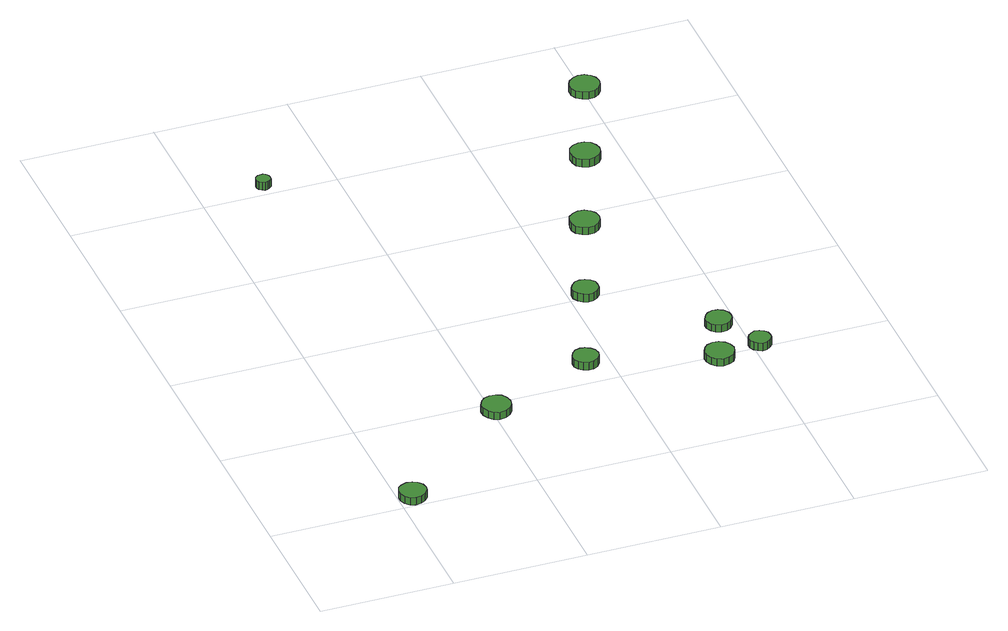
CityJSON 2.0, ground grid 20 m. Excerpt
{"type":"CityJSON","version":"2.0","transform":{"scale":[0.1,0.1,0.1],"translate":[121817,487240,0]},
"CityObjects":{
"tree1":{"type":"SolitaryVegetationObject","attributes":{"function":"something"},"geometry":[{"type":"MultiSurface","lod":"1","boundaries":[[[0,1,2,3,4,5,6,7,8,9,10,11,12,13,14]],[[15,16,17,18,19,20,21,22,23,24,25,26,27,28,29]],[[0,29,28,1]],[[1,28,27,2]],[[2,27,26,3]],[[3,26,25,4]],[[4,25,24,5]],[[5,24,23,6]],[[6,23,22,7]],[[7,22,21,8]],[[8,21,20,9]],[[9,20,19,10]],[[10,19,18,11]],[[11,18,17,12]],[[12,17,16,13]],[[13,16,15,14]],[[14,15,29,0]]]}]},
"tree2":{"type":"SolitaryVegetationObject","attributes":{"function":"something"},"geometry":[{"type":"MultiSurface","lod":"1","boundaries":[[[30,31,32,33,34,35,36,37,38,39,40,41,42,43,44]],[[45,46,47,48,49,50,51,52,53,54,55,56,57,58,59]],[[30,59,58,31]],[[31,58,57,32]],[[32,57,56,33]],[[33,56,55,34]],[[34,55,54,35]],[[35,54,53,36]],[[36,53,52,37]],[[37,52,51,38]],[[38,51,50,39]],[[39,50,49,40]],[[40,49,48,41]],[[41,48,47,42]],[[42,47,46,43]],[[43,46,45,44]],[[44,45,59,30]]]}]},
"tree3":{"type":"SolitaryVegetationObject","attributes":{"function":"something"},"geometry":[{"type":"MultiSurface","lod":"1","boundaries":[[[60,61,62,63,64,65,66,67,68,69,70,71,72,73,74]],[[75,76,77,78,79,80,81,82,83,84,85,86,87,88,89]],[[60,89,88,61]],[[61,88,87,62]],[[62,87,86,63]],[[63,86,85,64]],[[64,85,84,65]],[[65,84,83,66]],[[66,83,82,67]],[[67,82,81,68]],[[68,81,80,69]],[[69,80,79,70]],[[70,79,78,71]],[[71,78,77,72]],[[72,77,76,73]],[[73,76,75,74]],[[74,75,89,60]]]}]},
"tree4":{"type":"SolitaryVegetationObject","attributes":{"function":"something"},"geometry":[{"type":"MultiSurface","lod":"1","boundaries":[[[90,91,92,93,94,95,96,97,98,99,100,101,102,103,104]],[[105,106,107,108,109,110,111,112,113,114,115,116,117,118,119]],[[90,119,118,91]],[[91,118,117,92]],[[92,117,116,93]],[[93,116,115,94]],[[94,115,114,95]],[[95,114,113,96]],[[96,113,112,97]],[[97,112,111,98]],[[98,111,110,99]],[[99,110,109,100]],[[100,109,108,101]],[[101,108,107,102]],[[102,107,106,103]],[[103,106,105,104]],[[104,105,119,90]]]}]},
"tree5":{"type":"SolitaryVegetationObject","attributes":{"function":"something"},"geometry":[{"type":"MultiSurface","lod":"1","boundaries":[[[120,121,122,123,124,125,126,127,128,129,130,131,132,133,134]],[[135,136,137,138,139,140,141,142,143,144,145,146,147,148,149]],[[120,149,148,121]],[[121,148,147,122]],[[122,147,146,123]],[[123,146,145,124]],[[124,145,144,125]],[[125,144,143,126]],[[126,143,142,127]],[[127,142,141,128]],[[128,141,140,129]],[[129,140,139,130]],[[130,139,138,131]],[[131,138,137,132]],[[132,137,136,133]],[[133,136,135,134]],[[134,135,149,120]]]}]},
"tree6":{"type":"SolitaryVegetationObject","attributes":{"function":"something"},"geometry":[{"type":"MultiSurface","lod":"1","boundaries":[[[150,151,152,153,154,155,156,157,158,159,160,161,162,163,164]],[[165,166,167,168,169,170,171,172,173,174,175,176,177,178,179]],[[150,179,178,151]],[[151,178,177,152]],[[152,177,176,153]],[[153,176,175,154]],[[154,175,174,155]],[[155,174,173,156]],[[156,173,172,157]],[[157,172,171,158]],[[158,171,170,159]],[[159,170,169,160]],[[160,169,168,161]],[[161,168,167,162]],[[162,167,166,163]],[[163,166,165,164]],[[164,165,179,150]]]}]},
"tree7":{"type":"SolitaryVegetationObject","attributes":{"function":"something"},"geometry":[{"type":"MultiSurface","lod":"1","boundaries":[[[180,181,182,183,184,185,186,187,188,189,190,191,192,193,194]],[[195,196,197,198,199,200,201,202,203,204,205,206,207,208,209]],[[180,209,208,181]],[[181,208,207,182]],[[182,207,206,183]],[[183,206,205,184]],[[184,205,204,185]],[[185,204,203,186]],[[186,203,202,187]],[[187,202,201,188]],[[188,201,200,189]],[[189,200,199,190]],[[190,199,198,191]],[[191,198,197,192]],[[192,197,196,193]],[[193,196,195,194]],[[194,195,209,180]]]}]},
"tree8":{"type":"SolitaryVegetationObject","attributes":{"function":"something"},"geometry":[{"type":"MultiSurface","lod":"1","boundaries":[[[210,211,212,213,214,215,216,217,218,219,220,221,222,223,224]],[[225,226,227,228,229,230,231,232,233,234,235,236,237,238,239]],[[210,239,238,211]],[[211,238,237,212]],[[212,237,236,213]],[[213,236,235,214]],[[214,235,234,215]],[[215,234,233,216]],[[216,233,232,217]],[[217,232,231,218]],[[218,231,230,219]],[[219,230,229,220]],[[220,229,228,221]],[[221,228,227,222]],[[222,227,226,223]],[[223,226,225,224]],[[224,225,239,210]]]}]},
"tree9":{"type":"SolitaryVegetationObject","attributes":{"function":"something"},"geometry":[{"type":"MultiSurface","lod":"1","boundaries":[[[240,241,242,243,244,245,246,247,248,249,250,251,252,253,254]],[[255,256,257,258,259,260,261,262,263,264,265,266,267,268,269]],[[240,269,268,241]],[[241,268,267,242]],[[242,267,266,243]],[[243,266,265,244]],[[244,265,264,245]],[[245,264,263,246]],[[246,263,262,247]],[[247,262,261,248]],[[248,261,260,249]],[[249,260,259,250]],[[250,259,258,251]],[[251,258,257,252]],[[252,257,256,253]],[[253,256,255,254]],[[254,255,269,240]]]}]},
"tree10":{"type":"SolitaryVegetationObject","attributes":{"function":"something"},"geometry":[{"type":"MultiSurface","lod":"1","boundaries":[[[270,271,272,273,274,275,276,277,278,279,280,281,282,283,284]],[[285,286,287,288,289,290,291,292,293,294,295,296,297,298,299]],[[270,299,298,271]],[[271,298,297,272]],[[272,297,296,273]],[[273,296,295,274]],[[274,295,294,275]],[[275,294,293,276]],[[276,293,292,277]],[[277,292,291,278]],[[278,291,290,279]],[[279,290,289,280]],[[280,289,288,281]],[[281,288,287,282]],[[282,287,286,283]],[[283,286,285,284]],[[284,285,299,270]]]}]},
"tree11":{"type":"SolitaryVegetationObject","attributes":{"function":"something"},"geometry":[{"type":"MultiSurface","lod":"1","boundaries":[[[300,301,302,303,304,305,306,307,308,309,310,311,312,313,314]],[[315,316,317,318,319,320,321,322,323,324,325,326,327,328,329]],[[300,329,328,301]],[[301,328,327,302]],[[302,327,326,303]],[[303,326,325,304]],[[304,325,324,305]],[[305,324,323,306]],[[306,323,322,307]],[[307,322,321,308]],[[308,321,320,309]],[[309,320,319,310]],[[310,319,318,311]],[[311,318,317,312]],[[312,317,316,313]],[[313,316,315,314]],[[314,315,329,300]]]}]}
},
"vertices":[
[42,22,14],[40,30,14],[35,37,14],[28,41,14],[19,42,14],[11,39,14],[5,34,14],[2,26,14],[2,18,14],[5,10,14],[11,4,14],[19,2,14],[28,3,14],[35,7,14],[40,14,14],[40,14,2],[35,7,2],[28,3,2],[19,2,2],[11,4,2],[5,10,2],[2,18,2],[2,26,2],[5,34,2],[11,39,2],[19,42,2],[28,41,2],[35,37,2],[40,30,2],[42,22,2],
[226,175,19],[224,184,19],[219,192,19],[211,196,19],[202,197,19],[193,194,19],[187,188,19],[183,180,19],[183,171,19],[187,162,19],[193,156,19],[202,153,19],[211,154,19],[219,159,19],[224,166,19],[224,166,7],[219,159,7],[211,154,7],[202,153,7],[193,156,7],[187,162,7],[183,171,7],[183,180,7],[187,188,7],[193,194,7],[202,197,7],[211,196,7],[219,192,7],[224,184,7],[226,175,7],
[106,816,19],[105,820,19],[102,824,19],[98,826,19],[94,826,19],[90,825,19],[86,822,19],[85,818,19],[85,814,19],[86,810,19],[90,807,19],[94,805,19],[98,806,19],[102,808,19],[105,811,19],[105,811,6],[102,808,6],[98,806,6],[94,805,6],[90,807,6],[86,810,6],[85,814,6],[85,818,6],[86,822,6],[90,825,6],[94,826,6],[98,826,6],[102,824,6],[105,820,6],[106,816,6],
[383,243,20],[381,251,20],[376,257,20],[369,261,20],[362,262,20],[354,260,20],[348,254,20],[345,247,20],[345,239,20],[348,232,20],[354,227,20],[362,224,20],[369,225,20],[376,229,20],[381,235,20],[381,235,7],[376,229,7],[369,225,7],[362,224,7],[354,227,7],[348,232,7],[345,239,7],[345,247,7],[348,254,7],[354,260,7],[362,262,7],[369,261,7],[376,257,7],[381,251,7],[383,243,7],
[442,404,19],[441,412,19],[436,418,19],[429,422,19],[421,423,19],[414,421,19],[408,415,19],[404,408,19],[404,400,19],[408,393,19],[414,388,19],[421,385,19],[429,386,19],[436,390,19],[441,396,19],[441,396,6],[436,390,6],[429,386,6],[421,385,6],[414,388,6],[408,393,6],[404,400,6],[404,408,6],[408,415,6],[414,421,6],[421,423,6],[429,422,6],[436,418,6],[441,412,6],[442,404,6],
[566,190,19],[564,199,19],[559,206,19],[551,211,19],[542,212,19],[533,209,19],[527,203,19],[523,194,19],[523,185,19],[527,177,19],[533,171,19],[542,168,19],[551,169,19],[559,173,19],[564,181,19],[564,181,7],[559,173,7],[551,169,7],[542,168,7],[533,171,7],[527,177,7],[523,185,7],[523,194,7],[527,203,7],[533,209,7],[542,212,7],[551,211,7],[559,206,7],[564,199,7],[566,190,7],
[504,563,19],[502,572,19],[497,579,19],[489,584,19],[480,585,19],[471,582,19],[464,576,19],[461,567,19],[461,558,19],[464,550,19],[471,544,19],[480,541,19],[489,542,19],[497,546,19],[502,554,19],[502,554,7],[497,546,7],[489,542,7],[480,541,7],[471,544,7],[464,550,7],[461,558,7],[461,567,7],[464,576,7],[471,582,7],[480,585,7],[489,584,7],[497,579,7],[502,572,7],[504,563,7],
[591,269,18],[590,276,18],[585,283,18],[578,287,18],[570,288,18],[562,285,18],[557,280,18],[553,272,18],[553,265,18],[557,257,18],[562,252,18],[570,249,18],[578,250,18],[585,254,18],[590,261,18],[590,261,6],[585,254,6],[578,250,6],[570,249,6],[562,252,6],[557,257,6],[553,265,6],[553,272,6],[557,280,6],[562,285,6],[570,288,6],[578,287,6],[585,283,6],[590,276,6],[591,269,6],
[625,201,19],[624,208,19],[620,213,19],[614,217,19],[607,218,19],[601,215,19],[596,211,19],[593,205,19],[593,198,19],[596,192,19],[601,188,19],[607,185,19],[614,186,19],[620,190,19],[624,195,19],[624,195,6],[620,190,6],[614,186,6],[607,185,6],[601,188,6],[596,192,6],[593,198,6],[593,205,6],[596,211,6],[601,215,6],[607,218,6],[614,217,6],[620,213,6],[624,208,6],[625,201,6],
[563,719,21],[561,728,21],[556,736,21],[548,740,21],[539,741,21],[530,738,21],[523,732,21],[520,724,21],[520,715,21],[523,706,21],[530,700,21],[539,697,21],[548,698,21],[556,703,21],[561,710,21],[561,710,8],[556,703,8],[548,698,8],[539,697,8],[530,700,8],[523,706,8],[520,715,8],[520,724,8],[523,732,8],[530,738,8],[539,741,8],[548,740,8],[556,736,8],[561,728,8],[563,719,8],
[622,878,20],[620,887,20],[615,894,20],[607,899,20],[598,900,20],[589,897,20],[582,891,20],[578,883,20],[578,873,20],[582,865,20],[589,859,20],[598,856,20],[607,857,20],[615,862,20],[620,869,20],[620,869,8],[615,862,8],[607,857,8],[598,856,8],[589,859,8],[582,865,8],[578,873,8],[578,883,8],[582,891,8],[589,897,8],[598,900,8],[607,899,8],[615,894,8],[620,887,8],[622,878,8]
]}
